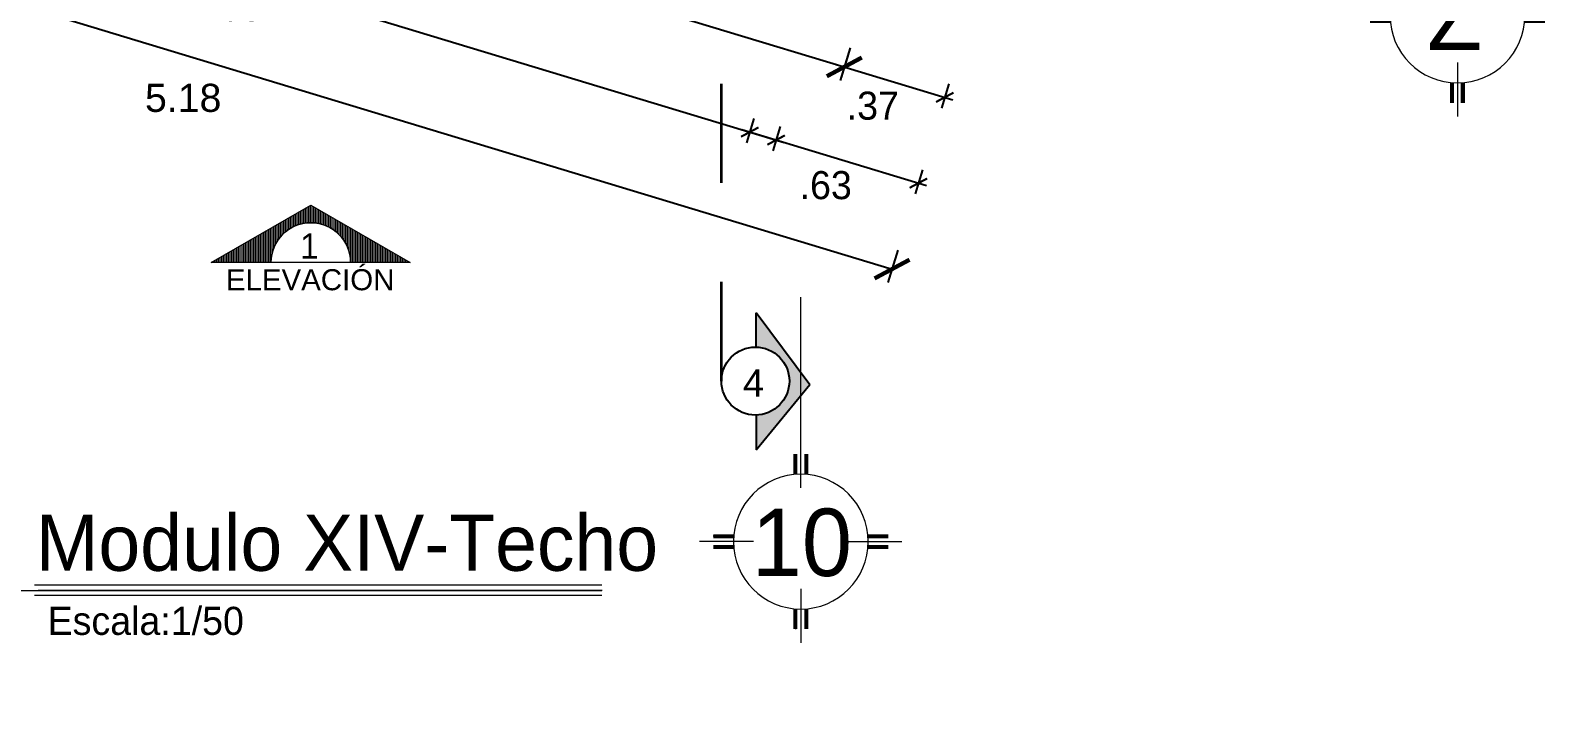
# Model space of a CAD drawing. Header units: millimetres. Extents: x -3570 to 5754, y -12788176 to 1214.
# Drawn here: x 3381.23 to 3386.67, y 1197.94 to 1200.41 of the extents above; entities that cross this region are included whole.
import ezdxf
from ezdxf.enums import TextEntityAlignment as Align

# ---------------------------------------------------------------- set-up
doc = ezdxf.new("R2010")
doc.units = ezdxf.units.MM
for name, pattern in [('ACAD_ISO04W100', [30, 24, -3, 0, -3]), ('ACAD_ISO10W100', [18, 12, -3, 0, -3]), ('Rayas Pequeñas', [0.705556, 0.352778, -0.352778])]:
    doc.linetypes.add(name, pattern=pattern)
for name, color, linetype, lineweight in [('01', 1, 'Continuous', 0), ('49. EJES.', 152, 'Continuous', 5), ('55. INDICADORES - TEXTO (SOLO MÓDULOS).', 45, 'Continuous', 5), ('57. TEXTOS GENERALES (MÓDULOS).', 7, 'Continuous', 0), ('MUEBLES-OLIIII', 251, 'Continuous', 5), ('SGE_TEXTO-CHICOS-03', 3, 'Continuous', 9), ('Texto', 7, 'Continuous', 5), ('TEXTOS', 2, 'Continuous', 20), ('TEXTOS-CHICOS-03', 3, 'Continuous', 5)]:
    doc.layers.add(name, color=color, linetype=linetype, lineweight=lineweight)
doc.layers.add('A_INDICACIONES', color=40, linetype='Continuous')
doc.layers.add('CORTES', color=132, linetype='Continuous')
doc.styles.add('ARIAL', font='arial.ttf')
doc.styles.add('COTAS', font='arial.ttf')
doc.styles.add('nemi', font='GOTHIC.TTF')
doc.styles.add('Pristina_ParCons', font='PRISTINA.TTF')
doc.styles.add('Soschany V-Ub.', font='arial.ttf')
doc.dimstyles.new('COTA NEMI', dxfattribs={"dimscale": 0, "dimtxt": 0.1, "dimasz": 0.05, "dimexe": 0.04, "dimexo": 0.1, "dimgap": 0.022, "dimtad": 2, "dimtih": 1, "dimtoh": 1, "dimzin": 5, "dimdsep": 46, "dimtxsty": 'nemi', "dimblk": 'ARCHTICK', "dimcen": 0, "dimdle": 0.03, "dimclrd": 1, "dimclre": 1, "dimclrt": 256, "dimaunit": 1, "dimazin": 0, "dimtfac": 1, "dimtix": 1, "dimtmove": 0, "dimatfit": 3, "dimldrblk": 'ARCHTICK', "dimfxl": 0.05, "dimfxlon": 1, "dimtolj": 1, "dimtzin": 0, "dimlwd": -1, "dimlwe": -1, "dimarcsym": 0})
doc.dimstyles.new('Escala1_50', dxfattribs={"dimtxt": 0.1, "dimasz": 0.1, "dimexe": 0.05, "dimexo": 0.25, "dimgap": 0.05, "dimtad": 2, "dimtih": 1, "dimtoh": 1, "dimzin": 1, "dimdsep": 46, "dimtxsty": 'COTAS', "dimblk": 'ARCHTICK', "dimcen": 0.04, "dimclrd": 1, "dimclre": 1, "dimclrt": 7, "dimadec": 0, "dimazin": 0, "dimtfac": 1, "dimtmove": 2, "dimatfit": 3, "dimfxl": 1, "dimtolj": 1, "dimtzin": 4, "dimarcsym": 0})

# ---------------------------------------------------------------- blocks, each defined once
blk = doc.blocks.new('ELEVACION')
at = {"layer": 'CORTES', "linetype": 'ACAD_ISO10W100', "ltscale": 0.1}
h = blk.add_hatch(color=1, dxfattribs=at)
h.dxf.hatch_style = 1
h.paths.add_polyline_path([(-0.2318, 0.3122), (-0.2318, 0.1622, -0.406096), (-0.0891, 0.0154, -0.406096), (-0.2318, -0.1314), (-0.2318, -0.2814), (0, 0)])
at = {"layer": 'CORTES', "color": 1, "linetype": 'ACAD_ISO10W100', "ltscale": 0.1}
for p, q in [((-0.2318, 0.3122), (0, 0)), ((-0.2318, 0.1622), (-0.2318, 0.3103)), ((-0.2318, -0.2814), (0, 0))]:
    blk.add_line(p, q, dxfattribs=at)
at = {"layer": 'CORTES', "linetype": 'ACAD_ISO10W100', "ltscale": 0.1}
blk.add_line((-0.2318, -0.1314), (-0.2318, -0.2814), dxfattribs=at)
at = {"layer": 'CORTES', "color": 1, "linetype": 'ACAD_ISO10W100', "ltscale": 0.1}
blk.add_circle((-0.2359, 0.0154), 0.1469, dxfattribs=at)
blk = doc.blocks.new('_ArchTick')
at = {"color": 0, "linetype": 'Continuous', "const_width": 0.15}
blk.add_lwpolyline([(-0.5, -0.5), (0.5, 0.5)], dxfattribs=at)
blk = doc.blocks.new('*D472')
at = {"color": 1, "transparency": 16777216}
for p, q in [((3380.045, 1201.2371), (3380.0189, 1201.1509)), ((3380.0018, 1201.1979), (3383.9133, 1200.0127)), ((3383.8991, 1200.0692), (3383.873, 1199.9831))]:
    blk.add_line(p, q, dxfattribs=at)
at = {"layer": 'Defpoints', "color": 0, "lineweight": 30, "transparency": 16777216}
for p in [(3380.1233, 1201.4955), (3383.9723, 1200.3109), (3383.8846, 1200.0214)]:
    blk.add_point(p, dxfattribs=at)
at = {"color": 1, "transparency": 16777216, "xscale": 0.05, "yscale": 0.05, "zscale": 0.05}
for p, rotation in [((3380.0305, 1201.1892), 163.1419091524028), ((3383.8846, 1200.0214), 343.1419091524028)]:
    blk.add_blockref('_ArchTick', p, dxfattribs=dict(at, rotation=rotation))
at = {"transparency": 16777216, "insert": (3381.924, 1200.4947), "char_height": 0.1, "attachment_point": 5, "style": 'nemi'}
blk.add_mtext('\\A1;4.03', dxfattribs=at)
blk = doc.blocks.new('*D473')
at = {"color": 1, "transparency": 16777216}
for p, q in [((3383.8053, 1200.0976), (3383.7792, 1200.0115)), ((3383.7621, 1200.0585), (3384.4195, 1199.8592)), ((3384.4053, 1199.9158), (3384.3792, 1199.8297))]:
    blk.add_line(p, q, dxfattribs=at)
at = {"layer": 'Defpoints', "color": 0, "lineweight": 30, "transparency": 16777216}
for p in [(3383.8782, 1200.3383), (3384.4782, 1200.1565), (3384.3908, 1199.8679)]:
    blk.add_point(p, dxfattribs=at)
at = {"color": 1, "transparency": 16777216, "xscale": 0.05, "yscale": 0.05, "zscale": 0.05}
for p, rotation in [((3383.7908, 1200.0498), 163.1419091524028), ((3384.3908, 1199.8679), 343.1419091524028)]:
    blk.add_blockref('_ArchTick', p, dxfattribs=dict(at, rotation=rotation))
at = {"transparency": 16777216, "insert": (3384.0609, 1199.8602), "char_height": 0.1, "attachment_point": 5, "style": 'nemi'}
blk.add_mtext('\\A1;.63', dxfattribs=at)
blk = doc.blocks.new('*D479')
at = {"color": 1, "transparency": 16777216}
for p, q in [((3384.0984, 1200.2904), (3384.5132, 1200.1647)), ((3384.1416, 1200.3296), (3384.1155, 1200.2435)), ((3384.499, 1200.2213), (3384.4729, 1200.1351))]:
    blk.add_line(p, q, dxfattribs=at)
at = {"layer": 'Defpoints', "color": 0, "lineweight": 30, "transparency": 16777216}
for p in [(3384.2201, 1200.5886), (3384.5724, 1200.4635), (3384.4845, 1200.1734)]:
    blk.add_point(p, dxfattribs=at)
at = {"color": 1, "transparency": 16777216, "xscale": 0.05, "yscale": 0.05, "zscale": 0.05}
for p, rotation in [((3384.1271, 1200.2817), 163.1419091524028), ((3384.4845, 1200.1734), 343.1419091524028)]:
    blk.add_blockref('_ArchTick', p, dxfattribs=dict(at, rotation=rotation))
at = {"transparency": 16777216, "insert": (3384.2286, 1200.1431), "char_height": 0.1, "attachment_point": 5, "style": 'nemi'}
blk.add_mtext('\\A1;.37', dxfattribs=at)
blk = doc.blocks.new('*D480')
at = {"color": 1, "lineweight": -2, "transparency": 16777216}
for p, q in [((3379.3582, 1201.1317), (3379.3234, 1201.0169)), ((3379.3379, 1201.0647), (3384.297, 1199.562)), ((3384.3173, 1199.629), (3384.2825, 1199.5141))]:
    blk.add_line(p, q, dxfattribs=at)
at = {"layer": 'Defpoints', "color": 0, "lineweight": 30, "transparency": 16777216}
for p in [(3379.4307, 1201.371), (3384.3898, 1199.8682), (3384.297, 1199.562)]:
    blk.add_point(p, dxfattribs=at)
at = {"color": 1, "lineweight": -2, "transparency": 16777216, "xscale": 0.1, "yscale": 0.1, "zscale": 0.1}
for p, rotation in [((3379.3379, 1201.0647), 163.1419091088383), ((3384.297, 1199.562), 343.1419091088384)]:
    blk.add_blockref('_ArchTick', p, dxfattribs=dict(at, rotation=rotation))
at = {"color": 7, "transparency": 16777216, "insert": (3381.7743, 1200.1709), "char_height": 0.1, "attachment_point": 5, "style": 'COTAS'}
blk.add_mtext('\\A1;5.18', dxfattribs=at)
blk = doc.blocks.new('*U267')
at = {"layer": '55. INDICADORES - TEXTO (SOLO MÓDULOS).', "linetype": 'Continuous'}
h = blk.add_hatch(dxfattribs=at)
h.set_pattern_fill('ANSI31', color=1, scale=0.005, angle=45)
h.set_pattern_definition([(90, (-16.116712, 19.130304), (-0.015875, 3e-18), [])])
edge = h.paths.add_edge_path()
edge.add_arc((-0.024, 0.43), 0.378, 180, 360)
edge.add_line((0.354, 0.43), (0.921, 0.43))
edge.add_line((0.921, 0.43), (-0.024, -0.115))
edge.add_line((-0.024, -0.115), (-0.969, 0.43))
edge.add_line((-0.969, 0.43), (-0.402, 0.43))
at = {"layer": '55. INDICADORES - TEXTO (SOLO MÓDULOS).', "color": 1, "linetype": 'Continuous'}
for points in [[(-0.402, 0.43, 1), (0.354, 0.43), (0.921, 0.43), (-0.024, -0.115), (-0.969, 0.43)], [(-0.402, 0.43), (0.354, 0.43, -1)]]:
    blk.add_lwpolyline(points, format="xyb", close=True, dxfattribs=at)
at = {"layer": '55. INDICADORES - TEXTO (SOLO MÓDULOS).', "color": 18, "true_color": 0x000000, "insert": (0.781, 0.493), "char_height": 0.2, "attachment_point": 1, "rotation": 180, "style": 'ARIAL'}
blk.add_mtext_dynamic_manual_height_columns('ELEVACIÓN', width=1.27094, gutter_width=12.5, heights=[0], dxfattribs=at)
blk = doc.blocks.new('eje')
at = {"layer": '49. EJES.', "ltscale": 0.01}
for p, q in [((0, 0.9326), (0, 1.1246)), ((-0.0192, 1.0038), (-0.0192, 1.076)), ((-0.168, 0.7646), (-0.36, 0.7646)), ((0.168, 0.7646), (0.36, 0.7646)), ((0.2392, 0.7838), (0.3114, 0.7838)), ((-0.2392, 0.7454), (-0.3114, 0.7454)), ((0, 0.5726), (0, 0.4446)), ((0.0192, 0.5254), (0.0192, 0.4532))]:
    blk.add_line(p, q, dxfattribs=at)
at = {"layer": '49. EJES.'}
blk.add_line((0, 0.4446), (0, -0.1054), dxfattribs=at)
at = {"layer": '49. EJES.', "ltscale": 0.01, "const_width": 0.0144}
for points in [[(-0.0192, 1.0038), (-0.0192, 1.076)], [(0.0192, 1.0038), (0.0192, 1.076)], [(-0.2392, 0.7838), (-0.3114, 0.7838)], [(0.2392, 0.7838), (0.3114, 0.7838)], [(-0.2392, 0.7454), (-0.3114, 0.7454)], [(0.2392, 0.7454), (0.3114, 0.7454)], [(-0.0192, 0.5254), (-0.0192, 0.4532)], [(0.0192, 0.5254), (0.0192, 0.4532)]]:
    blk.add_lwpolyline(points, dxfattribs=at)
at = {"layer": '49. EJES.', "ltscale": 0.01}
blk.add_circle((0, 0.7646), 0.24, dxfattribs=at)
blk = doc.blocks.new('*D481')
at = {"color": 1, "lineweight": -2, "transparency": 16777216}
for p, q in [((3379.9057, 1201.6353), (3379.8707, 1201.5198)), ((3379.8852, 1201.5676), (3384.1271, 1200.2817)), ((3384.1476, 1200.3494), (3384.1126, 1200.2339))]:
    blk.add_line(p, q, dxfattribs=at)
at = {"layer": 'Defpoints', "color": 0, "lineweight": 30, "transparency": 16777216}
for p in [(3379.9782, 1201.8745), (3384.2201, 1200.5886), (3384.1271, 1200.2817)]:
    blk.add_point(p, dxfattribs=at)
at = {"color": 1, "lineweight": -2, "transparency": 16777216, "xscale": 0.1, "yscale": 0.1, "zscale": 0.1}
for p, rotation in [((3379.8852, 1201.5676), 163.1358788910339), ((3384.1271, 1200.2817), 343.1358788910339)]:
    blk.add_blockref('_ArchTick', p, dxfattribs=dict(at, rotation=rotation))
at = {"color": 7, "transparency": 16777216, "insert": (3381.9628, 1200.7816), "char_height": 0.1, "attachment_point": 5, "style": 'COTAS'}
blk.add_mtext('\\A1;4.43', dxfattribs=at)

msp = doc.modelspace()

# ---------------------------------------------------------------- linework, layer by layer
at = {"layer": 'MUEBLES-OLIIII', "color": 1, "linetype": 'Rayas Pequeñas', "lineweight": 35}
msp.add_line((3383.6895, 1199.1634), (3383.6897, 1205.4501), dxfattribs=at)
at = {"layer": 'Texto', "color": 7, "linetype": 'Continuous', "lineweight": 5}
for p, q in [((3381.245, 1198.4374), (3383.2641, 1198.4374)), ((3380.8414, 1198.4176), (3383.2645, 1198.4176)), ((3381.245, 1198.4008), (3383.2641, 1198.4008))]:
    msp.add_line(p, q, dxfattribs=at)
at = {"layer": 'Texto', "color": 7}
msp.add_line((3381.2583, 1198.4191), (3383.2648, 1198.4191), dxfattribs=at)

# ---------------------------------------------------------------- block references
at = {"layer": '57. TEXTOS GENERALES (MÓDULOS).', "xscale": 0.3750000000000011, "yscale": 0.3750000000000011, "zscale": 0.3750000000000011, "rotation": 180}
msp.add_blockref('*U267', (3382.2192, 1199.7465), dxfattribs=at)
at = {"layer": 'A_INDICACIONES', "xscale": 0.8235621721913614, "yscale": 0.8235621721913614, "zscale": 0.8235621721913614}
msp.add_blockref('ELEVACION', (3384.0048, 1199.1507), dxfattribs=at)
at = {"layer": 'TEXTOS', "linetype": 'ACAD_ISO04W100', "xscale": -1}
for p, rotation in [((3385.5446, 1200.4649), 270), ((3383.9723, 1199.3563), 180)]:
    msp.add_blockref('eje', p, dxfattribs=dict(at, rotation=rotation))

# ---------------------------------------------------------------- texts
at = {"layer": '01', "color": 7, "linetype": 'Continuous', "style": 'Soschany V-Ub.'}
msp.add_text('4', height=0.0966, dxfattribs=at).set_placement((3383.8038, 1199.108), align=Align.CENTER)
at = {"layer": 'SGE_TEXTO-CHICOS-03', "ltscale": 0.01, "style": 'nemi'}
msp.add_text('1', height=0.09, dxfattribs=at).set_placement((3382.19, 1199.599))
at = {"layer": 'Texto', "color": 7, "style": 'Pristina_ParCons'}
for s, height, p in [('Modulo XIV-Techo', 0.199971, (3381.2498, 1198.4878)), ('Escala:1/50', 0.099985, (3381.2917, 1198.2596))]:
    msp.add_text(s, height=height, dxfattribs=at).set_placement(p)
at = {"layer": 'TEXTOS-CHICOS-03', "ltscale": 0.01, "style": 'nemi'}
for s, p in [('Z´', (3386.2015, 1200.3417)), ('10', (3383.7977, 1198.4692))]:
    msp.add_text(s, height=0.24, dxfattribs=at).set_placement(p)

# ---------------------------------------------------------------- dimensions: what is measured, and where the dimension line sits
at = {"color": 251, "true_color": 0x636466}
for p1, p2, distance, picture, middle in [((3379.9782, 1201.8745), (3384.2201, 1200.5886), -0.3207, '*D481', (3381.9628, 1200.7816)), ((3379.4307, 1201.371), (3384.3898, 1199.8682), -0.32, '*D480', (3381.7743, 1200.1709))]:
    dim = msp.add_aligned_dim(p1=p1, p2=p2, distance=distance, dimstyle='Escala1_50', dxfattribs=at)
    dim.commit()
    dim.dimension.update_dxf_attribs({"geometry": picture, "text_midpoint": middle})
for base, p1, p2, picture, middle in [((3383.8846, 1200.0214), (3380.1233, 1201.4955), (3383.9723, 1200.3109), '*D472', (3381.924, 1200.4947)), ((3384.3908, 1199.8679), (3383.8782, 1200.3383), (3384.4782, 1200.1565), '*D473', (3384.0609, 1199.8602))]:
    dim = msp.add_linear_dim(base=base, p1=p1, p2=p2, angle=163.1419, dimstyle='COTA NEMI', override={"dimscale": 1}, dxfattribs=at)
    dim.commit()
    dim.dimension.update_dxf_attribs({"geometry": picture, "text_midpoint": middle})
dim = msp.add_linear_dim(base=(3384.4845, 1200.1734), p1=(3384.2201, 1200.5886), p2=(3384.5724, 1200.4635), angle=163.1419, dimstyle='COTA NEMI', override={"dimscale": 1}, dxfattribs=at)
dim.commit()
dim.dimension.update_dxf_attribs({"geometry": '*D479', "text_midpoint": (3384.2585, 1200.2419), "dimtype": 160})

doc.saveas('drawing.dxf')
